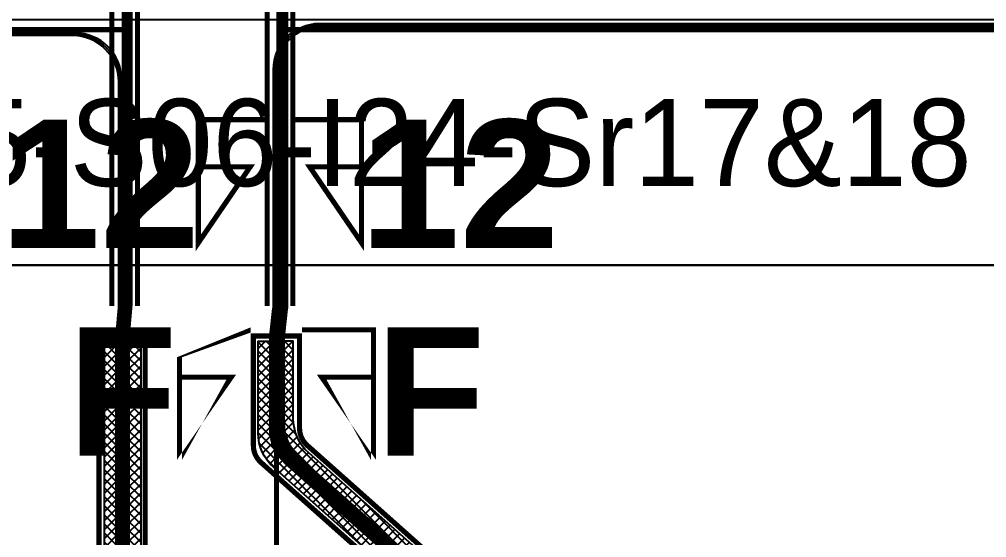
# Model space of a CAD drawing. Header units: metres. Extents: x 532250 to 532639, y 2673852 to 2674172.
# Drawn here: x 532423.08 to 532441.92, y 2674056.49 to 2674066.58 of the extents above; entities that cross this region are included whole.
import ezdxf
from ezdxf.enums import TextEntityAlignment as Align

# ---------------------------------------------------------------- set-up
doc = ezdxf.new("R2010")
doc.units = ezdxf.units.M
doc.header["$MEASUREMENT"] = 0
doc.linetypes.add('DASHED', pattern=[0.75, 0.5, -0.25])
for name, color, linetype in [('300mm Hume Pipe', 74, 'Continuous'), ('E-Inverter Grouping', 2, 'Continuous'), ('Excavation', 7, 'Continuous'), ('IDT', 7, 'Continuous'), ('LT Cable(AG) INV to LT Panel BL-04', 2, 'Continuous'), ('Messenger Wire Block-04 (Master Path)', 30, 'Continuous'), ('Messenger Wire Block-04 (MW Path)', 191, 'Continuous'), ('Messenger Wire Exc Link', 7, 'Continuous'), ('MMS Table Block-04', 8, 'Continuous'), ('Section Marking BL-04', 2, 'Continuous'), ('Trench (AC)-BL04', 14, 'Continuous')]:
    doc.layers.add(name, color=color, linetype=linetype)
doc.styles.add('BoldTextStyle', font='arialbd.ttf')
doc.styles.get("Standard").update_dxf_attribs({"font": 'Adani Regular.ttf'})
pattern_1 = [(45, (-393.6039999999339, -0.001999999862164259), (-0.08838834764831845, 0.08838834764831845), []), (135, (-393.6039999999339, -0.001999999862164259), (-0.08838834764831845, -0.08838834764831843), [])]

# ---------------------------------------------------------------- blocks, each defined once
blk = doc.blocks.new('MMS Table (32.292 x 4.788)')
at = {"color": 0}
blk.add_lwpolyline([(0, -0.002), (0, 4.786), (32.292, 4.786), (32.292, -0.002)], close=True, dxfattribs=at)
at = {"color": 7}
blk.add_attdef('ID1', text='', height=1.7, dxfattribs=at).set_placement((16.146, 2.392), align=Align.MIDDLE_CENTER)
blk = doc.blocks.new('IDT')
at = {"layer": 'IDT', "color": 243, "linetype": 'DASHED'}
blk.add_lwpolyline([(45.49999999962691, 32.58580025943296), (45.4999999996269, -4.032314963696315), (-1.30442248516332e-09, -4.032314963696308), (-1.304414354308392e-09, 32.58580025943297)], close=True, dxfattribs=at)

msp = doc.modelspace()

# ---------------------------------------------------------------- hatches: boundary and pattern name
at = {"layer": '300mm Hume Pipe'}
h = msp.add_hatch(dxfattribs=at)
h.set_pattern_fill('ANSI37', color=74)
h.set_pattern_definition(pattern_1)
edge = h.paths.add_edge_path()
edge.add_line((532424.7312843687, 2674060.327486473), (532424.73128437, 2674048.623132979))
edge.add_arc((532425.63128437, 2674048.623132979), 0.9000000000232831, 180.0000000296449, 270.0000000074112)
edge.add_line((532425.6312843701, 2674047.723132979), (532431.8841698035, 2674047.723132984))
edge.add_line((532431.8841698035, 2674047.723132984), (532431.8841698035, 2674048.023132984))
edge.add_line((532431.8841698035, 2674048.023132984), (532425.9312843701, 2674048.023132979))
edge.add_arc((532425.93128437, 2674048.923132979), 0.900000000372529, 180.0000000296449, 270.00000000741124, ccw=False)
edge.add_line((532425.03128437, 2674048.923132979), (532425.0312843687, 2674060.327486473))
edge.add_line((532425.0312843687, 2674060.327486473), (532424.7312843687, 2674060.327486473))
edge = h.paths.add_edge_path(flags=17)
edge.add_line((532425.151440929, 2674060.327486473), (532425.151440929, 2674049.007195848))
edge.add_arc((532426.051440929, 2674049.007195848), 0.8999999999068677, 180.0000000296449, 270.0000000815235)
edge.add_line((532426.0514409302, 2674048.107195848), (532431.8841698035, 2674048.107195856))
edge.add_line((532431.8841698035, 2674048.107195856), (532431.8841698035, 2674048.407195855))
edge.add_line((532431.8841698035, 2674048.407195855), (532426.3514409304, 2674048.407195847))
edge.add_arc((532426.351440929, 2674049.307195848), 0.900000000372529, 180.0000000296449, 270.0000000889347, ccw=False)
edge.add_line((532425.4514409291, 2674049.307195847), (532425.4514409291, 2674060.327486473))
edge.add_line((532425.4514409291, 2674060.327486473), (532425.151440929, 2674060.327486473))
h = msp.add_hatch(dxfattribs=at)
h.set_pattern_fill('ANSI37', color=74)
h.set_pattern_definition(pattern_1)
edge = h.paths.add_edge_path()
edge.add_line((532435.4342895742, 2674049.296708546), (532435.734289574, 2674049.296708546))
edge.add_line((532435.734289574, 2674049.296708546), (532435.734289574, 2674051.487289007))
edge.add_arc((532434.8342895738, 2674051.487289008), 0.9000000001396984, 359.9999999703551, 408.3287436989939)
edge.add_line((532435.4326597068, 2674052.159563642), (532428.7185955842, 2674058.135537201))
edge.add_arc((532429.316965717, 2674058.807811836), 0.9000000002000091, 180, 228.3287437242394, ccw=False)
edge.add_line((532428.4169657169, 2674058.807811836), (532428.416965717, 2674060.314203433))
edge.add_line((532428.416965717, 2674060.314203433), (532428.1169657172, 2674060.314203433))
edge.add_line((532428.1169657172, 2674060.314203433), (532428.116965717, 2674058.673210654))
edge.add_arc((532429.0169657172, 2674058.673210654), 0.9000000001396984, 180, 228.3287437187034)
edge.add_line((532428.4185955842, 2674058.00093602), (532435.1326597071, 2674052.02496246))
edge.add_arc((532434.5342895741, 2674051.352687825), 0.9000000002774085, 0, 48.32874371870338, ccw=False)
edge.add_line((532435.4342895742, 2674051.352687825), (532435.4342895742, 2674049.296708546))
edge = h.paths.add_edge_path()
edge.add_line((532428.0329028456, 2674060.262976613), (532428.0329028455, 2674058.635494115))
edge.add_arc((532428.9329028457, 2674058.635494115), 0.9000000001396984, 180, 228.3287437187034)
edge.add_line((532428.3345327127, 2674057.96321948), (532435.0485968355, 2674051.987245921))
edge.add_arc((532434.4502267025, 2674051.314971286), 0.9000000002774085, 0, 48.32874371870338, ccw=False)
edge.add_line((532435.3502267026, 2674051.314971286), (532435.3502267026, 2674049.296708546))
edge.add_line((532435.3502267026, 2674049.296708546), (532435.0502267026, 2674049.296708546))
edge.add_line((532435.0502267026, 2674049.296708546), (532435.0502267025, 2674051.205169657))
edge.add_arc((532434.1502267022, 2674051.205169657), 0.9000000002561137, 0, 48.33614239118482)
edge.add_line((532434.7485100185, 2674051.877521554), (532428.0346195296, 2674057.851786938))
edge.add_arc((532428.6329028456, 2674058.524138836), 0.8999999999562208, 180, 228.336142402258, ccw=False)
edge.add_line((532427.7329028456, 2674058.524138836), (532427.7329028456, 2674060.314203433))
edge.add_line((532427.7329028456, 2674060.314203433), (532428.0329028456, 2674060.314203433))
edge.add_line((532428.0329028456, 2674060.314203433), (532428.0329028456, 2674060.262976613))

# ---------------------------------------------------------------- linework, layer by layer
at = {"layer": '300mm Hume Pipe', "color": 74}
for points in [[(532424.7312843687, 2674060.327486473), (532424.73128437, 2674048.623132979, 0.414213562368789), (532425.6312843701, 2674047.723132979), (532431.8841698035, 2674047.723132984), (532431.8841698035, 2674048.023132984), (532425.9312843701, 2674048.023132979, -0.4142135623692981), (532425.03128437, 2674048.923132979), (532425.0312843687, 2674060.327486473)], [(532425.151440929, 2674060.327486473), (532425.151440929, 2674049.007195848, 0.4142135627706127), (532426.0514409302, 2674048.107195848), (532431.8841698035, 2674048.107195856), (532431.8841698035, 2674048.407195855), (532426.3514409304, 2674048.407195847, -0.4142135627921673), (532425.4514409291, 2674049.307195847), (532425.4514409291, 2674060.327486473)], [(532428.0329028456, 2674060.262976613), (532428.0329028455, 2674058.635494115, 0.2140562423256003), (532428.3345327127, 2674057.96321948), (532435.0485968355, 2674051.987245921, -0.2140562423092027), (532435.3502267026, 2674051.314971286), (532435.3502267026, 2674049.296708546), (532435.0502267026, 2674049.296708546), (532435.0502267025, 2674051.205169657, 0.2140900045463655), (532434.7485100185, 2674051.877521554), (532428.0346195296, 2674057.851786938, -0.2140900045615197), (532427.7329028456, 2674058.524138836), (532427.7329028456, 2674060.314203433), (532428.0329028456, 2674060.314203433), (532428.0329028456, 2674060.262976613)], [(532435.4342895742, 2674049.296708546), (532435.734289574, 2674049.296708546), (532435.734289574, 2674051.487289007, 0.2140562423100663), (532435.4326597068, 2674052.159563642), (532428.7185955842, 2674058.135537201, -0.2140562423329815), (532428.4169657169, 2674058.807811836), (532428.416965717, 2674060.314203433), (532428.1169657172, 2674060.314203433), (532428.116965717, 2674058.673210654, 0.2140562423301491), (532428.4185955842, 2674058.00093602), (532435.1326597071, 2674052.02496246, -0.2140562423100663), (532435.4342895742, 2674051.352687825)]]:
    msp.add_lwpolyline(points, format="xyb", close=True, dxfattribs=at)
at = {"layer": 'E-Inverter Grouping', "color": 3}
msp.add_lwpolyline([(532476.5192843683, 2674061.791169281), (532411.8352843683, 2674061.791169281), (532411.8352843683, 2674096.575169281), (532476.5192843683, 2674096.575169281)], close=True, dxfattribs=at)
at = {"layer": 'Excavation', "color": 3, "const_width": 0.1}
for points in [[(532433.8464020941, 2674047.269768927), (532432.0062826138, 2674048.073132983), (532425.0812843686, 2674048.073132983), (532425.0812843686, 2674060.414203433)], [(532435.4059354834, 2674048.232471424), (532435.4059354834, 2674051.736423512), (532428.0886116263, 2674058.251225982), (532428.0886116264, 2674060.414203433)]]:
    msp.add_lwpolyline(points, dxfattribs=at)
at = {"layer": 'LT Cable(AG) INV to LT Panel BL-04', "color": 2}
for points in [[(532434.8843580411, 2674046.778238401), (532433.7837639325, 2674046.778238401, -0.2151624988949397), (532433.1089640982, 2674047.082717466), (532432.2019728235, 2674048.110452221, 0.1032748659291951), (532431.8418711365, 2674048.185632983), (532426.0937843688, 2674048.185632983, -0.4142135623936106), (532425.1937843687, 2674049.085632983), (532425.1937843687, 2674060.370862782, -0.02139299530927985), (532425.1970765084, 2674060.447771906), (532425.2404922285, 2674060.953969552, 0.02139299530528766), (532425.2437843683, 2674061.030878676), (532425.2437843684, 2674163.090487811, 0.4142135623734262), (532424.3437843684, 2674163.990487811), (532317.197584518, 2674163.990487811, -0.414213562373095), (532316.297584518, 2674164.890487811), (532316.297584518, 2674165.225769276)], [(532434.8843580411, 2674046.803238401), (532433.7920036538, 2674046.803238401, -0.2147312547795336), (532433.1181866302, 2674047.106605667), (532432.2071922353, 2674048.135452221, 0.1032748659037654), (532431.8470905485, 2674048.210632983), (532426.1187843686, 2674048.210632983, -0.414213562373095), (532425.2187843686, 2674049.110632983), (532425.2187843686, 2674060.369792643, -0.02139299537587195), (532425.2220765083, 2674060.446701766), (532425.2654922286, 2674060.952899412, 0.02139299537685584), (532425.2687843683, 2674061.029808536), (532425.2687843683, 2674163.115487811, 0.414213562373095), (532424.3687843683, 2674164.015487811), (532414.373584518, 2674164.015487811, -0.414213562373095), (532413.473584518, 2674164.915487811), (532413.473584518, 2674165.225769276)], [(532436.8752512616, 2674046.728238401), (532433.7672563844, 2674046.728238401, -0.2160344713296541), (532433.0904754517, 2674047.034969854), (532432.1915339994, 2674048.060452221, 0.1032748659456602), (532431.8314323124, 2674048.135632983), (532426.0437843688, 2674048.135632983, -0.4142135623934891), (532425.1437843686, 2674049.035632983), (532425.1437843686, 2674060.373003061, -0.02139299535886178), (532425.1470765084, 2674060.449912185), (532425.1904922286, 2674060.956109831, 0.02139299535864674), (532425.1937843683, 2674061.033018955), (532425.1937843683, 2674133.040487811, 0.414213562373095), (532424.2937843683, 2674133.940487811), (532317.197584518, 2674133.940487811, -0.414213562373095), (532316.297584518, 2674134.840487811), (532316.297584518, 2674135.225769276)], [(532434.8843580411, 2674046.753238401), (532433.7755148506, 2674046.753238401, -0.2155968935960983), (532433.0997270556, 2674047.058838825), (532432.1967534114, 2674048.085452221, 0.1032748659374062), (532431.8366517244, 2674048.160632983), (532426.0687843688, 2674048.160632983, -0.4142135623935497), (532425.1687843687, 2674049.060632983), (532425.1687843687, 2674060.371932921, -0.02139299535886178), (532425.1720765084, 2674060.448842045), (532425.2154922286, 2674060.955039692, 0.02139299535864674), (532425.2187843684, 2674061.031948816), (532425.2187843684, 2674133.065487811, 0.414213562373095), (532424.3187843683, 2674133.965487811), (532414.373584518, 2674133.965487811, -0.414213562373095), (532413.473584518, 2674134.865487811), (532413.473584518, 2674135.225769276)], [(532436.8752512616, 2674046.678238401), (532433.7507112066, 2674046.678238401, -0.2169193075640591), (532433.0719283593, 2674046.987261374), (532432.1810951756, 2674048.010452222, 0.1032748659622984), (532431.8209934884, 2674048.085632984), (532425.9937843687, 2674048.085632983, -0.4142135623933694), (532425.0937843686, 2674048.985632983), (532425.0937843686, 2674060.375143339, -0.02139299540844348), (532425.0970765083, 2674060.452052464), (532425.1404922287, 2674060.95825011, 0.02139299541230105), (532425.1437843684, 2674061.035159234), (532425.1437843683, 2674110.490487811, 0.4142135623724179), (532424.2437843683, 2674111.390487811), (532317.197584518, 2674111.390487811, -0.414213562373095), (532316.297584518, 2674112.290487811), (532316.297584518, 2674112.725769276)], [(532436.8752512616, 2674046.703238401), (532433.7589885105, 2674046.703238401, -0.2164752649546951), (532433.0812092359, 2674047.011110666), (532432.1863145874, 2674048.035452222, 0.1032748659539574), (532431.8262129003, 2674048.110632984), (532426.0187843688, 2674048.110632983, -0.414213562393429), (532425.1187843686, 2674049.010632983), (532425.1187843686, 2674060.3740732, -0.02139299535886178), (532425.1220765084, 2674060.450982324), (532425.1654922286, 2674060.957179971, 0.02139299535864674), (532425.1687843683, 2674061.034089094), (532425.1687843683, 2674110.515487811, 0.414213562373095), (532424.2687843683, 2674111.415487811), (532414.373584518, 2674111.415487811, -0.414213562373095), (532413.473584518, 2674112.315487811), (532413.473584518, 2674112.725769276)], [(532439.0322512615, 2674046.628238401), (532433.7341282159, 2674046.628238401, -0.2178172749968657), (532433.0533224237, 2674046.939592945), (532432.1706563516, 2674047.960452221, 0.1032748659251984), (532431.8105546647, 2674048.035632983), (532425.9437843688, 2674048.035632983, -0.4142135623932508), (532425.0437843687, 2674048.935632983), (532425.0437843687, 2674060.377283619, -0.02139299535886178), (532425.0470765084, 2674060.454192743), (532425.0904922286, 2674060.960390389, 0.02139299535864674), (532425.0937843684, 2674061.037299513), (532425.0937843684, 2674087.940487811, 0.414213562373095), (532424.1937843683, 2674088.840487811), (532317.197584518, 2674088.840487811, -0.414213562373095), (532316.297584518, 2674089.740487811), (532316.297584518, 2674090.225769276)], [(532436.8752512616, 2674046.653238401), (532433.742424449, 2674046.653238401, -0.2173666329270636), (532433.0626327713, 2674046.963422095), (532432.1758757635, 2674047.985452221, 0.1032748659169098), (532431.8157740766, 2674048.060632983), (532425.9687843688, 2674048.060632983, -0.4142135623933099), (532425.0687843687, 2674048.960632983), (532425.0687843687, 2674060.37621348, -0.02139299530927985), (532425.0720765084, 2674060.453122604), (532425.1154922285, 2674060.95932025, 0.02139299530452547), (532425.1187843683, 2674061.036229374), (532425.1187843684, 2674087.965487811, 0.4142135623743203), (532424.2187843684, 2674088.865487811), (532381.981584518, 2674088.865487811, -0.414213562373095), (532381.081584518, 2674089.765487811), (532381.081584518, 2674090.225769276)], [(532439.0322512615, 2674046.603238401), (532433.7258224856, 2674046.603238401, -0.2182712683262629), (532433.043997268, 2674046.915774043), (532432.1654369397, 2674047.935452221, 0.1032748659335312), (532431.8053352527, 2674048.010632983), (532425.9187843688, 2674048.010632983, -0.414213562393192), (532425.0187843686, 2674048.910632983), (532425.0187843686, 2674060.378353759, -0.02139299535886178), (532425.0220765084, 2674060.455262883), (532425.0654922286, 2674060.961460529, 0.02139299535864674), (532425.0687843683, 2674061.038369653), (532425.0687843683, 2674065.415487811, 0.414213562373095), (532424.1687843683, 2674066.315487811), (532410.9767843684, 2674066.315487811, 0.414213562373095), (532410.0767843684, 2674065.415487811), (532410.0767843684, 2674059.715487811, -0.414213562373095), (532409.1767843683, 2674058.815487811), (532317.197584518, 2674058.815487811, -0.414213562373095), (532316.297584518, 2674059.715487811), (532316.297584518, 2674060.225769276)], [(532439.0322512615, 2674046.553238402), (532433.7091824451, 2674046.553238402, -0.2191894490344296), (532433.0253023388, 2674046.868167466), (532432.1549981157, 2674047.885452222, 0.1032748659503297), (532431.7948964287, 2674047.960632984), (532425.8687843687, 2674047.960632983, -0.4142135623930754), (532424.9687843686, 2674048.860632983), (532424.9687843686, 2674060.380494037, -0.02139299540844348), (532424.9720765083, 2674060.457403162), (532425.0154922287, 2674060.963600808, 0.02139299541725513), (532425.0187843684, 2674061.040509932), (532425.0187843683, 2674065.365487811, 0.4142135623665691), (532424.1187843683, 2674066.265487811), (532411.0267843684, 2674066.265487811, 0.414213562373095), (532410.1267843684, 2674065.365487811), (532410.1267843684, 2674037.165487811, -0.414213562373095), (532409.2267843684, 2674036.265487811), (532317.197584518, 2674036.265487811, -0.414213562373095), (532316.297584518, 2674037.165487811), (532316.297584518, 2674037.725769276)], [(532439.0322512615, 2674046.578238402), (532433.7175072357, 2674046.578238402, -0.218728647877491), (532433.0346572554, 2674046.891965509), (532432.1602175276, 2674047.910452222, 0.1032748659419083), (532431.8001158406, 2674047.985632984), (532425.8937843688, 2674047.985632983, -0.4142135623931337), (532424.9937843686, 2674048.885632983), (532424.9937843686, 2674060.379423898, -0.02139299535886178), (532424.9970765084, 2674060.456333022), (532425.0404922286, 2674060.962530668, 0.02139299535864674), (532425.0437843683, 2674061.039439792), (532425.0437843683, 2674065.390487811, 0.414213562373095), (532424.1437843683, 2674066.290487811), (532411.0017843684, 2674066.290487811, 0.414213562373095), (532410.1017843684, 2674065.390487811), (532410.1017843684, 2674037.190487811, -0.414213562373095), (532409.2017843684, 2674036.290487811), (532381.981584518, 2674036.290487811, -0.414213562373095), (532381.081584518, 2674037.190487811), (532381.081584518, 2674037.725769276)]]:
    msp.add_lwpolyline(points, format="xyb", dxfattribs=at)
at = {"layer": 'LT Cable(AG) INV to LT Panel BL-04', "color": 5}
for points in [[(532439.9162512616, 2674047.42745629), (532436.4309354834, 2674047.42745629, -0.4142135623503636), (532435.5309354834, 2674048.32745629), (532435.5309354834, 2674051.388770754, 0.2140186322185252), (532435.2294023167, 2674052.060959305), (532428.515144793, 2674058.038836239, -0.2140186322327757), (532428.2136116263, 2674058.711024791), (532428.2136116264, 2674060.3549097, -0.0288996156858555), (532428.2196149465, 2674060.458688003), (532428.2752810484, 2674060.938222825, 0.02889961570054691), (532428.2812843685, 2674061.042001128), (532428.2812843684, 2674162.852987811, -0.414213562373427), (532429.1812843684, 2674163.752987811), (532473.9809842181, 2674163.752987811, 0.414213562373095), (532474.8809842181, 2674164.652987811), (532474.8809842181, 2674165.225769276)], [(532439.9162512616, 2674047.45245629), (532436.4559354834, 2674047.45245629, -0.4142135623503636), (532435.5559354834, 2674048.35245629), (532435.5559354834, 2674051.399985359, 0.214018632209244), (532435.2544023168, 2674052.07217391), (532428.540144793, 2674058.050050845, -0.2140186322231835), (532428.2386116263, 2674058.722239397), (532428.2386116264, 2674060.353463511, -0.02889961568572617), (532428.2446149465, 2674060.457241815), (532428.3002810484, 2674060.936776636, 0.02889961570054713), (532428.3062843685, 2674061.040554939), (532428.3062843684, 2674162.827987811, -0.4142135623734271), (532429.2062843684, 2674163.727987811), (532571.156984218, 2674163.727987811, 0.414213562373095), (532572.0569842181, 2674164.627987811), (532572.0569842181, 2674165.225769276)], [(532439.9162512616, 2674047.377456291), (532436.3809354834, 2674047.377456291, -0.4142135623503636), (532435.4809354834, 2674048.277456291), (532435.4809354834, 2674051.366341543, 0.2140186322185252), (532435.1794023167, 2674052.038530095), (532428.4651447929, 2674058.016407029, -0.214018632232603), (532428.1636116263, 2674058.688595581), (532428.1636116264, 2674060.357802077, -0.02889961568610807), (532428.1696149465, 2674060.461580381), (532428.2252810483, 2674060.941115202, 0.02889961570066358), (532428.2312843684, 2674061.044893506), (532428.2312843683, 2674132.902987811, -0.4142135623735637), (532429.1312843683, 2674133.802987811), (532473.9809842181, 2674133.802987811, 0.414213562373095), (532474.8809842181, 2674134.702987811), (532474.8809842181, 2674135.225769276)], [(532439.9162512616, 2674047.402456291), (532436.4059354834, 2674047.402456291, -0.4142135623503636), (532435.5059354834, 2674048.30245629), (532435.5059354834, 2674051.377556148, 0.2140186322185252), (532435.2044023167, 2674052.0497447), (532428.490144793, 2674058.027621634, -0.2140186322326889), (532428.1886116263, 2674058.699810186), (532428.1886116264, 2674060.356355888, -0.02889961568598262), (532428.1946149465, 2674060.460134192), (532428.2502810484, 2674060.939669013, 0.0288996157006638), (532428.2562843685, 2674061.043447317), (532428.2562843683, 2674132.877987811, -0.4142135623735638), (532429.1562843684, 2674133.777987811), (532571.156984218, 2674133.777987811, 0.414213562373095), (532572.0569842181, 2674134.677987811), (532572.0569842181, 2674135.225769276)], [(532437.9752512615, 2674047.327456291), (532436.3309354834, 2674047.327456291, -0.4142135623503636), (532435.4309354834, 2674048.227456291), (532435.4309354834, 2674051.343912333, 0.2140186322185252), (532435.1294023168, 2674052.016100885), (532428.415144793, 2674057.993977819, -0.2140186322324344), (532428.1136116263, 2674058.666166371), (532428.1136116264, 2674060.360694455, -0.02889961568635341), (532428.1196149465, 2674060.464472758), (532428.1752810484, 2674060.944007579, 0.02889961570026357), (532428.1812843685, 2674061.047785883), (532428.1812843685, 2674110.452987811, -0.414213562373095), (532429.0812843685, 2674111.352987811), (532473.9809842181, 2674111.352987811, 0.414213562373095), (532474.8809842181, 2674112.252987811), (532474.8809842181, 2674112.725769276)], [(532437.9752512615, 2674047.352456291), (532436.3559354835, 2674047.352456291, -0.4142135623503636), (532435.4559354834, 2674048.252456291), (532435.4559354834, 2674051.355126938, 0.2140186322185252), (532435.1544023168, 2674052.02731549), (532428.440144793, 2674058.005192424, -0.2140186322325182), (532428.1386116263, 2674058.677380976), (532428.1386116265, 2674060.359248266, -0.02889961568623174), (532428.1446149466, 2674060.463026569), (532428.2002810484, 2674060.94256139, 0.02889961570026357), (532428.2062843685, 2674061.046339694), (532428.2062843685, 2674110.427987811, -0.414213562373095), (532429.1062843686, 2674111.327987811), (532571.156984218, 2674111.327987811, 0.414213562373095), (532572.0569842181, 2674112.227987811), (532572.0569842181, 2674112.725769276)], [(532435.9061633107, 2674047.323203961, -0.3015862789084595), (532435.3559354834, 2674048.152456291), (532435.3559354834, 2674051.310268518, 0.2140186322185252), (532435.0544023167, 2674051.98245707), (532428.3401447929, 2674057.960334004, -0.2140186322321887), (532428.0386116263, 2674058.632522556), (532428.0386116264, 2674060.36503302, -0.02889961568670842), (532428.0446149465, 2674060.468811324), (532428.1002810483, 2674060.948346145, 0.02889961570026357), (532428.1062843684, 2674061.052124449), (532428.1062843684, 2674088.027987811, -0.414213562373095), (532429.0062843685, 2674088.927987811), (532441.5889842181, 2674088.927987811, 0.414213562373095), (532442.4889842181, 2674089.827987811), (532442.4889842181, 2674090.225769276)], [(532437.9752512615, 2674047.277456291), (532436.2809354834, 2674047.277456291, -0.4142135623503636), (532435.3809354834, 2674048.177456291), (532435.3809354834, 2674051.321483123, 0.2140186322185252), (532435.0794023167, 2674051.993671675), (532428.365144793, 2674057.971548609, -0.2140186322322695), (532428.0636116263, 2674058.643737161), (532428.0636116264, 2674060.363586831, -0.02889961568659175), (532428.0696149465, 2674060.467365135), (532428.1252810484, 2674060.946899956, 0.02889961570026357), (532428.1312843685, 2674061.05067826), (532428.1312843685, 2674088.002987811, -0.414213562373095), (532429.0312843685, 2674088.902987811), (532506.3729842181, 2674088.902987811, 0.414213562373095), (532507.2729842181, 2674089.802987811), (532507.2729842181, 2674090.225769276)], [(532437.9752512615, 2674047.302456291), (532436.3059354834, 2674047.302456291, -0.4142135623503636), (532435.4059354834, 2674048.202456291), (532435.4059354834, 2674051.332697728, 0.2140186322185252), (532435.1044023167, 2674052.00488628), (532428.390144793, 2674057.982763214, -0.2140186322323515), (532428.0886116263, 2674058.654951766), (532428.0886116264, 2674060.362140643, -0.02889961568647352), (532428.0946149465, 2674060.465918947), (532428.1502810484, 2674060.945453768, 0.02889961570026357), (532428.1562843685, 2674061.049232071), (532428.1562843685, 2674087.977987811, -0.414213562373095), (532429.0562843685, 2674088.877987811), (532571.156984218, 2674088.877987811, 0.414213562373095), (532572.0569842181, 2674089.777987811), (532572.0569842181, 2674090.225769276)], [(532435.9061633109, 2674047.220426389, -0.3259988777103935), (532435.2809354834, 2674048.077456291), (532435.2809354834, 2674051.276624703, 0.2140186322185252), (532434.9794023167, 2674051.948813254), (532428.265144793, 2674057.926690189, -0.2140186322319514), (532427.9636116263, 2674058.59887874), (532427.9636116264, 2674060.369371586, -0.02889961568704855), (532427.9696149465, 2674060.47314989), (532428.0252810484, 2674060.952684711, 0.02889961570026357), (532428.0312843685, 2674061.056463014), (532428.0312843685, 2674065.602987811, -0.414213562373095), (532428.9312843685, 2674066.502987811), (532477.565284368, 2674066.502987811, -0.414213562373095), (532478.465284368, 2674065.602987811), (532478.465284368, 2674059.902987811, 0.414213562373095), (532479.365284368, 2674059.002987811), (532571.156984218, 2674059.002987811, 0.414213562373095), (532572.0569842181, 2674059.902987811), (532572.0569842181, 2674060.225769276)], [(532435.9061633107, 2674047.253847639, -0.3179111484360685), (532435.3059354834, 2674048.102456291), (532435.3059354834, 2674051.287839308, 0.2140186322185252), (532435.0044023168, 2674051.96002786), (532428.290144793, 2674057.937904794, -0.2140186322320295), (532427.9886116263, 2674058.610093345), (532427.9886116264, 2674060.367925398, -0.02889961568693676), (532427.9946149465, 2674060.471703701), (532428.0502810484, 2674060.951238522, 0.02889961570026357), (532428.0562843685, 2674061.055016826), (532428.0562843685, 2674065.577987811, -0.414213562373095), (532428.9562843685, 2674066.477987811), (532477.540284368, 2674066.477987811, -0.414213562373095), (532478.440284368, 2674065.577987811), (532478.440284368, 2674037.377987811, 0.414213562373095), (532479.340284368, 2674036.477987811), (532506.3729842181, 2674036.477987811, 0.414213562373095), (532507.2729842181, 2674037.377987811), (532507.2729842181, 2674037.725769276)], [(532435.9061633107, 2674047.288097586, -0.3097769471170886), (532435.3309354834, 2674048.127456291), (532435.3309354834, 2674051.299053913, 0.2140186322185252), (532435.0294023168, 2674051.971242465), (532428.315144793, 2674057.949119399, -0.2140186322321086), (532428.0136116263, 2674058.62130795), (532428.0136116265, 2674060.366479209, -0.02889961568682331), (532428.0196149466, 2674060.470257512), (532428.0752810484, 2674060.949792333, 0.02889961570026357), (532428.0812843685, 2674061.053570637), (532428.0812843685, 2674065.552987811, -0.414213562373095), (532428.9812843686, 2674066.452987811), (532477.515284368, 2674066.452987811, -0.414213562373095), (532478.415284368, 2674065.552987811), (532478.415284368, 2674037.352987811, 0.414213562373095), (532479.315284368, 2674036.452987811), (532571.156984218, 2674036.452987811, 0.414213562373095), (532572.0569842181, 2674037.352987811), (532572.0569842181, 2674037.725769276)]]:
    msp.add_lwpolyline(points, format="xyb", dxfattribs=at)
at = {"layer": 'Messenger Wire Block-04 (Master Path)'}
for points in [[(532425.1312843683, 2674060.999169281), (532425.1312843683, 2674163.879987811)], [(532428.1562843685, 2674060.999169281), (532428.1562843684, 2674163.879987811)], [(532410.0142843684, 2674066.379987811), (532425.1312843683, 2674066.379987811)], [(532428.1562843685, 2674066.379987811), (532478.340284368, 2674066.379987811)]]:
    msp.add_lwpolyline(points, dxfattribs=at)
at = {"layer": 'Messenger Wire Block-04 (MW Path)', "const_width": 0.1}
for points in [[(532425.3812843683, 2674060.999169281), (532425.3812843683, 2674163.879987811)], [(532427.9062843685, 2674060.999169281), (532427.9062843684, 2674163.879987811)], [(532424.8812843683, 2674060.999169281), (532424.8812843683, 2674088.879987811)], [(532428.4062843685, 2674060.999169281), (532428.4062843685, 2674088.879987811)], [(532410.0142843684, 2674066.379987811), (532425.1312843683, 2674066.379987811)], [(532428.1562843685, 2674066.379987811), (532478.340284368, 2674066.379987811)]]:
    msp.add_lwpolyline(points, dxfattribs=at)
at = {"layer": 'Messenger Wire Exc Link'}
for points in [[(532425.0812843686, 2674060.416203433), (532425.1312843683, 2674060.999169281)], [(532428.0886116264, 2674060.416203433), (532428.1562843685, 2674060.999169281)]]:
    msp.add_lwpolyline(points, dxfattribs=at)
at = {"layer": 'Section Marking BL-04', "color": 94, "lineweight": 35, "true_color": 0x00a500, "const_width": 0.1}
for points in [[(532427.9562843685, 2674064.627987811), (532426.5662843685, 2674064.627987811), (532426.5662843685, 2674062.227987811), (532427.5762843685, 2674063.707987811), (532426.5662843685, 2674063.707987811)], [(532428.3562843684, 2674064.627987811), (532429.7462843684, 2674064.627987811), (532429.7462843684, 2674062.227987811), (532428.7362843684, 2674063.707987811), (532429.7462843684, 2674063.707987811)], [(532427.5886116264, 2674060.532714708), (532426.1986116264, 2674060.532714709), (532426.1986116263, 2674058.132714709), (532427.2086116264, 2674059.612714708), (532426.1986116264, 2674059.612714709)], [(532428.5886116264, 2674060.532714708), (532429.9786116264, 2674060.532714708), (532429.9786116263, 2674058.132714708), (532428.9686116264, 2674059.612714708), (532429.9786116264, 2674059.612714708)]]:
    msp.add_lwpolyline(points, dxfattribs=at)
at = {"layer": 'Trench (AC)-BL04', "const_width": 0.1}
for points in [[(532424.6312843687, 2674060.414203433), (532424.63128437, 2674048.523132979, 0.414213562368404), (532425.5312843701, 2674047.623132979), (532432.0062826138, 2674047.623132984), (532432.0062826137, 2674048.523132984), (532426.43128437, 2674048.523132979, -0.4142135623721557), (532425.5312843699, 2674049.423132979), (532425.5312843687, 2674060.414203433)], [(532434.8071516709, 2674051.704306071), (532427.787395439, 2674057.950741982, -0.2124726228145605), (532427.6386116265, 2674058.285060406), (532427.6386116265, 2674060.414203433), (532428.5386116265, 2674060.414203433), (532428.5386116266, 2674058.619232381, 0.2124726227902704), (532428.6873954394, 2674058.284913958), (532435.7071516708, 2674052.038478046, -0.212472622813343), (532435.8559354836, 2674051.704159623), (532435.8559354835, 2674049.196708546), (532434.9559354834, 2674049.196708546), (532434.9559354834, 2674051.369987647, 0.2124726228154971)]]:
    msp.add_lwpolyline(points, format="xyb", close=True, dxfattribs=at)

# ---------------------------------------------------------------- block references
at = {"layer": 'IDT', "color": 8, "rotation": 180}
msp.add_blockref('IDT', (532466.9272843674, 2674057.758854317), dxfattribs=at)
at = {"layer": 'MMS Table Block-04'}
msp.add_blockref('MMS Table (32.292 x 4.788)', (532411.8352843683, 2674061.791169281), dxfattribs=at).add_auto_attribs({'ID1': 'B04-R15-S06-I24-Sr17&18'})

# ---------------------------------------------------------------- texts
at = {"layer": 'Section Marking BL-04', "color": 94, "true_color": 0x00a500, "style": 'BoldTextStyle'}
for p in [(532424.6562843685, 2674063.377987811), (532431.6562843685, 2674063.377987811)]:
    msp.add_text('12', height=2.5, dxfattribs=at).set_placement(p, align=Align.MIDDLE_CENTER)
for p in [(532425.0886116264, 2674059.332714709), (532431.0886116264, 2674059.332714708)]:
    msp.add_text('F', height=2.5, rotation=359.9999999969162, dxfattribs=at).set_placement(p, align=Align.MIDDLE_CENTER)

doc.saveas('drawing.dxf')
